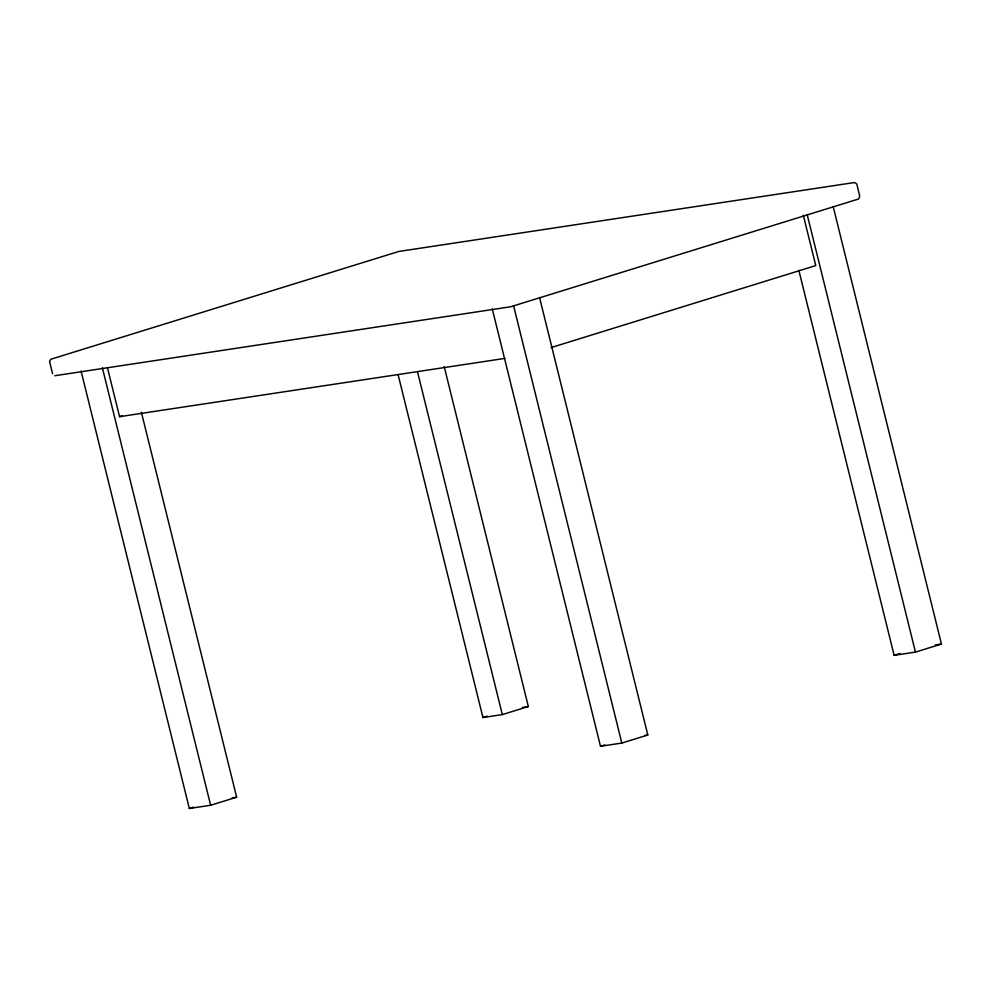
<?xml version="1.0" encoding="UTF-8"?>
<svg xmlns="http://www.w3.org/2000/svg" width="991" height="991" viewBox="0 0 991 991"><rect width="100%" height="100%" fill="white"/><g stroke="black" fill="none" stroke-linecap="round" stroke-linejoin="round"><path stroke-width="1.49" d="M107.474 367.834L119.564 416.691L122.265 415.848M551.107 347.568L815.766 265.588L803.317 215.258M81.076 371.055L189.331 808.483L193.654 807.132M398.06 374.487L482.951 717.534L487.287 716.183M482.951 717.534L502.326 714.598L528.339 706.546L444.179 366.497M189.331 808.483L210.637 805.262L236.651 797.198L141.366 412.206M492.254 308.858L600.496 746.285L604.832 744.935M798.857 270.345L894.13 655.336L899.915 653.54M600.496 746.285L621.815 743.064L647.817 735L539.575 297.585M894.13 655.336L915.449 652.103L941.45 644.051L833.196 206.624M54.889 375.713L510.638 306.776L858.64 198.98L859.754 196.131L856.744 183.942L854.564 182.517L398.828 251.454L50.814 359.25L49.55 361.492L52.573 373.681M119.564 416.691L504.84 358.408M522.368 707.45L528.339 706.546M935.355 644.968L941.45 644.051M232.08 797.891L236.651 797.198M644.782 735.458L647.817 735M807.194 214.688L915.449 652.103M513.561 305.637L621.815 743.064M417.434 371.551L502.326 714.598M102.383 367.834L210.637 805.262"/></g></svg>
